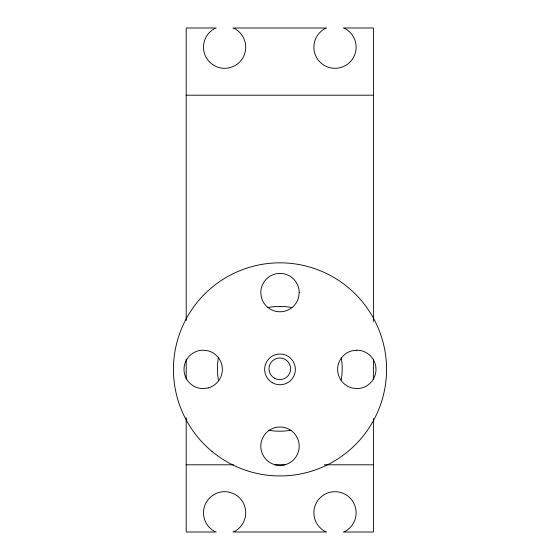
<?xml version="1.0" encoding="UTF-8"?>
<svg xmlns="http://www.w3.org/2000/svg" width="560" height="560" viewBox="0 0 560 560"><rect width="100%" height="100%" fill="white"/><g stroke="black" fill="none" stroke-linecap="round" stroke-linejoin="round"><path stroke-width="0.84" d="M186.2 95.2L373.401 95.2M186.2 464.8L233.443 464.8M274.554 464.8L285.054 464.8M324.415 464.8L373.401 464.8M373.401 321.503L373.401 28L343.371 28L345.562 28.91A21.119 21.119 0 0 1 351.183 60.774A21.119 21.119 0 0 1 318.822 60.774A21.119 21.119 0 0 1 324.443 28.91L326.641 28L232.967 28L235.165 28.91A21.119 21.119 0 0 1 240.779 60.774A21.119 21.119 0 0 1 208.425 60.774A21.119 21.119 0 0 1 214.046 28.91L216.237 28L186.2 28L186.2 320.628M373.401 359.072L373.401 379.169M373.401 418.488L373.401 532L343.371 532L345.562 531.09A21.119 21.119 0 0 0 351.183 499.226A21.119 21.119 0 0 0 318.822 499.226A21.119 21.119 0 0 0 324.443 531.09L326.641 532L232.967 532L235.165 531.09A21.119 21.119 0 0 0 240.779 499.226A21.119 21.119 0 0 0 208.425 499.226A21.119 21.119 0 0 0 214.046 531.09L216.237 532L186.2 532L186.2 417.62M186.2 359.072L186.2 379.169M341.201 357.665A62.398 62.398 0 0 1 341.201 379.932M290.934 430.199A62.398 62.398 0 0 1 268.674 430.199M218.561 380.779A62.398 62.398 0 0 1 218.407 357.665M267.827 307.559A62.398 62.398 0 0 1 291.781 307.559M299.201 292.593L298.543 297.563A19.201 19.201 0 0 1 261.457 297.563L260.799 292.593A19.201 19.201 0 0 1 280 273.392A19.201 19.201 0 0 1 299.201 292.593M356.797 350.189L351.834 350.847A19.201 19.201 0 0 0 351.834 387.933L356.797 388.591A19.201 19.201 0 0 0 375.998 369.39A19.201 19.201 0 0 0 356.797 350.189M208.166 387.933L203.203 388.591A19.201 19.201 0 0 1 184.002 369.39A19.201 19.201 0 0 1 203.203 350.189L208.166 350.847A19.201 19.201 0 0 1 208.166 387.933M272.321 382.69A15.358 15.358 0 0 0 295.358 369.39A15.358 15.358 0 0 0 272.321 356.09A15.358 15.358 0 0 0 272.321 382.69M212.051 451.472A106.561 106.561 0 0 0 385.063 387.191A106.561 106.561 0 0 0 242.886 269.5A106.561 106.561 0 0 0 212.051 451.472M268.422 461.51A19.201 19.201 0 0 0 299.054 448.56A19.201 19.201 0 0 0 272.524 428.505A19.201 19.201 0 0 0 268.422 461.51M274.4 378.154A10.801 10.801 0 0 0 290.605 368.802A10.801 10.801 0 0 0 274.4 359.45A10.801 10.801 0 0 0 274.4 378.154"/></g></svg>
